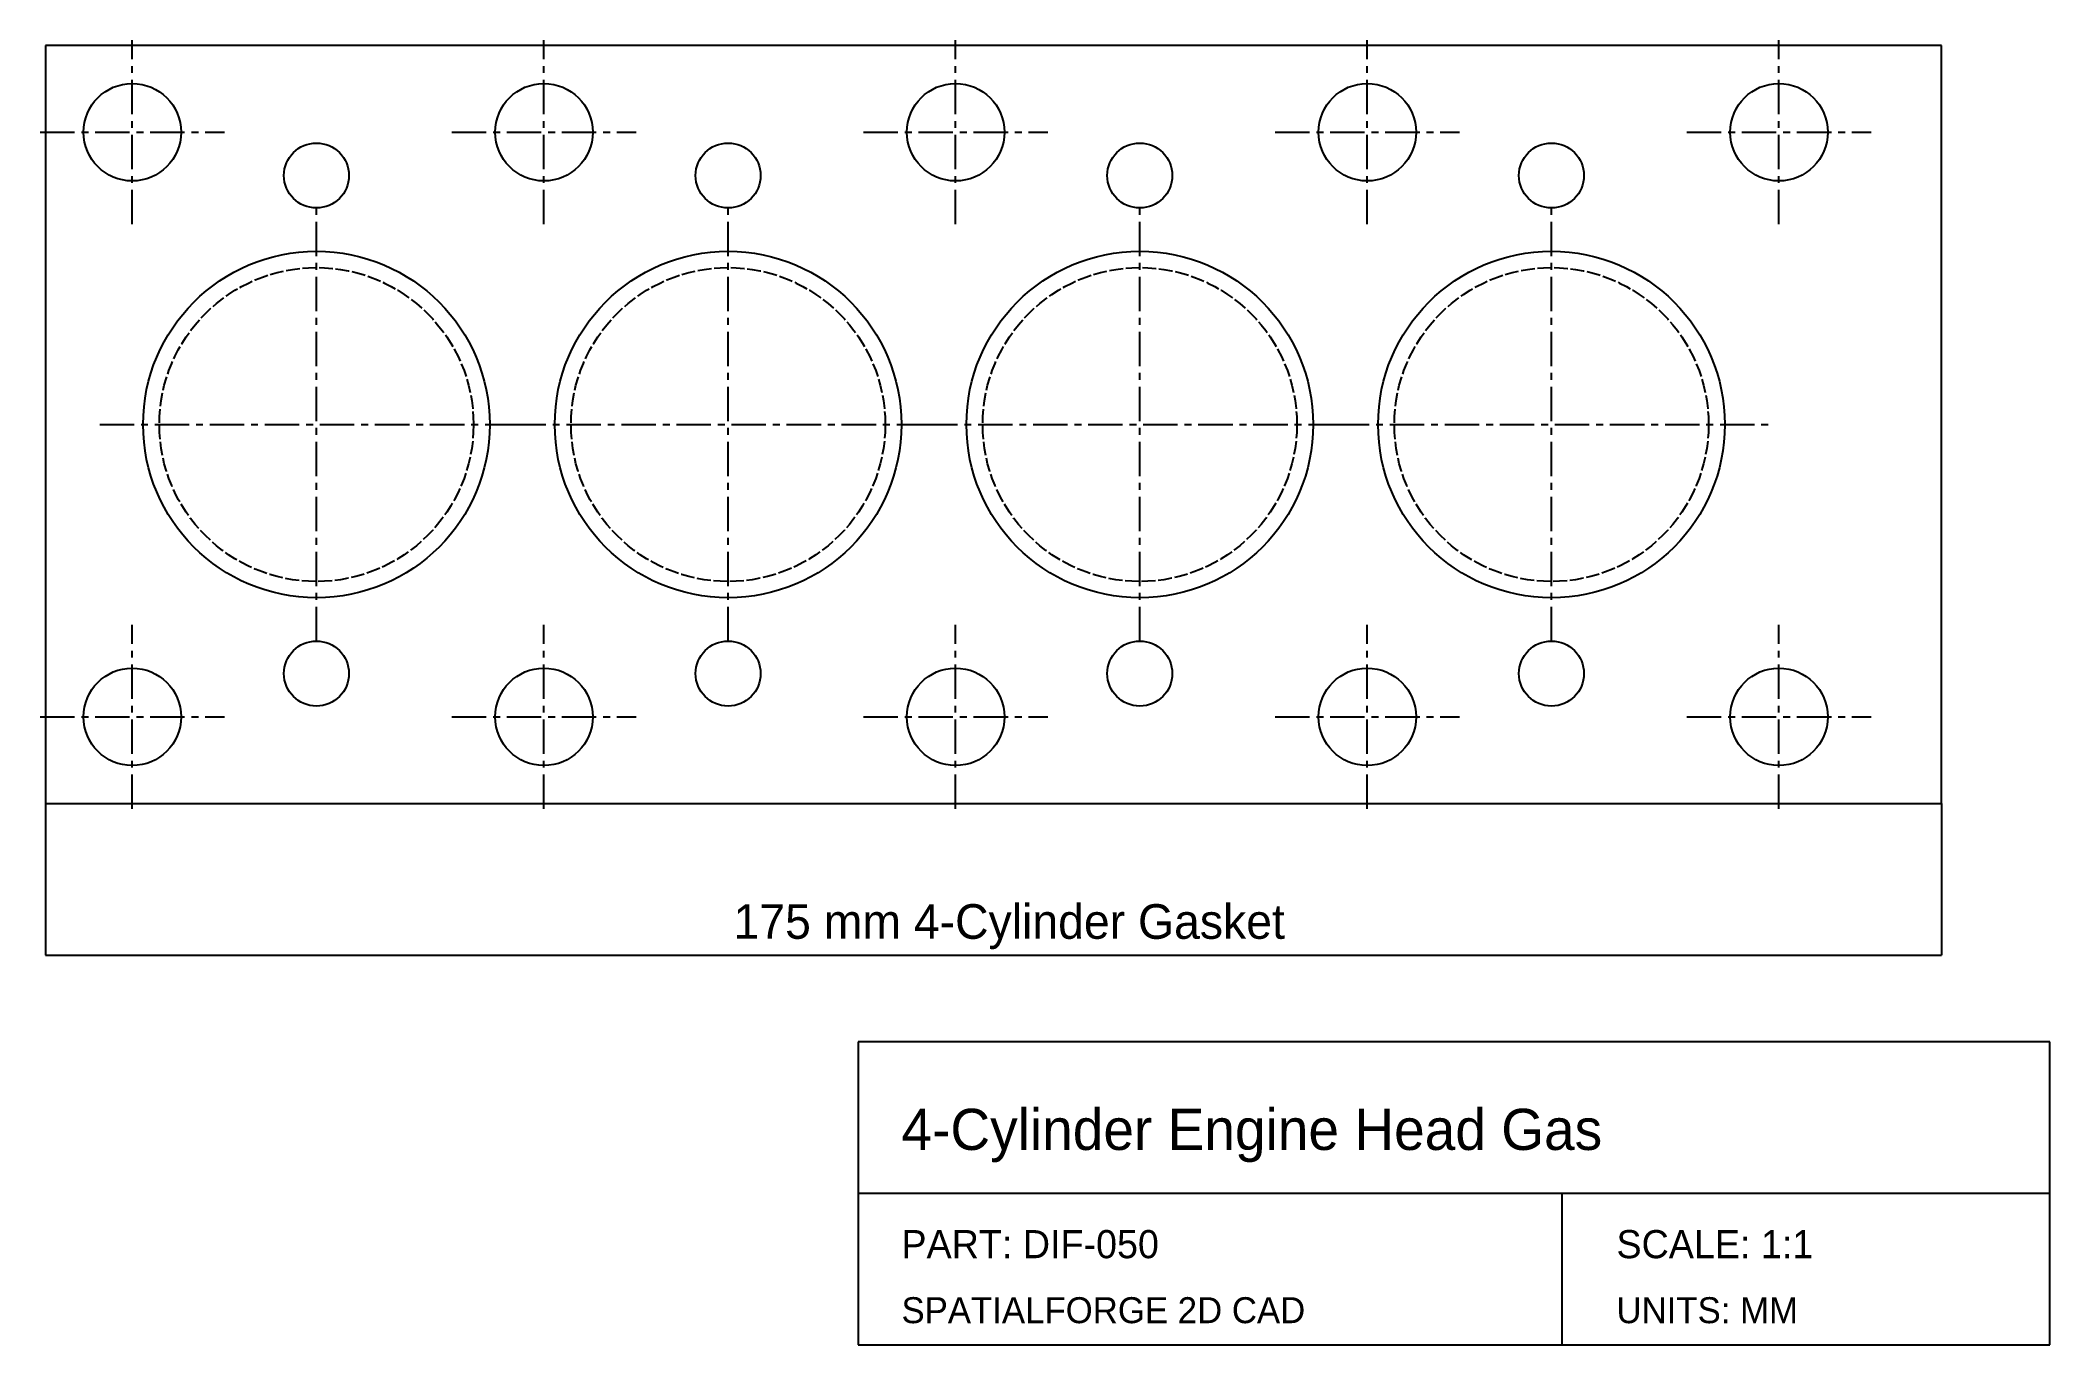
# Model space of a CAD drawing. Header units: millimetres. Extents: x 20 to 205, y -30 to 90.
import ezdxf

# ---------------------------------------------------------------- set-up
doc = ezdxf.new("R2010")
doc.units = ezdxf.units.MM
doc.linetypes.add('CENTER', pattern=[5.08, 3.175, -0.635, 0.635, -0.635])
doc.linetypes.add('DASHED', pattern=[1.524, 1.27, -0.254])
for name, color, linetype in [('CENTER', 1, 'CENTER'), ('DIM', 3, 'CONTINUOUS'), ('HIDDEN', 8, 'DASHED'), ('TITLE', 5, 'CONTINUOUS'), ('VISIBLE', 7, 'CONTINUOUS')]:
    doc.layers.add(name, color=color, linetype=linetype)

msp = doc.modelspace()

# ---------------------------------------------------------------- linework, layer by layer
at = {"layer": 'CENTER', "linetype": 'CENTER'}
for p, q in [((28, 73.5), (28, 90.5)), ((66, 73.5), (66, 90.5)), ((104, 73.5), (104, 90.5)), ((142, 73.5), (142, 90.5)), ((180, 73.5), (180, 90.5)), ((19.5, 82), (36.5, 82)), ((57.5, 82), (74.5, 82)), ((95.5, 82), (112.5, 82)), ((133.5, 82), (150.5, 82)), ((171.5, 82), (188.5, 82)), ((45, 35), (45, 75)), ((83, 35), (83, 75)), ((121, 35), (121, 75)), ((159, 35), (159, 75)), ((25, 55), (65, 55)), ((63, 55), (103, 55)), ((101, 55), (141, 55)), ((139, 55), (179, 55)), ((28, 19.5), (28, 36.5)), ((66, 19.5), (66, 36.5)), ((104, 19.5), (104, 36.5)), ((142, 19.5), (142, 36.5)), ((180, 19.5), (180, 36.5)), ((19.5, 28), (36.5, 28)), ((57.5, 28), (74.5, 28)), ((95.5, 28), (112.5, 28)), ((133.5, 28), (150.5, 28)), ((171.5, 28), (188.5, 28))]:
    msp.add_line(p, q, dxfattribs=at)
at = {"layer": 'DIM'}
for p, q in [((20, 20), (20, 6)), ((195, 20), (195, 6)), ((20, 6), (195, 6))]:
    msp.add_line(p, q, dxfattribs=at)
at = {"layer": 'HIDDEN'}
for centre in [(45, 55), (83, 55), (121, 55), (159, 55)]:
    msp.add_circle(centre, 14.5, dxfattribs=at)
at = {"layer": 'TITLE', "linetype": 'CONTINUOUS'}
for p, q in [((205, -2), (95, -2)), ((95, -2), (95, -30)), ((205, -30), (205, -2)), ((95, -30), (205, -30))]:
    msp.add_line(p, q, dxfattribs=at)
at = {"layer": 'TITLE'}
for p, q in [((95, -16), (205, -16)), ((160, -30), (160, -16))]:
    msp.add_line(p, q, dxfattribs=at)
at = {"layer": 'VISIBLE', "linetype": 'CONTINUOUS'}
for p, q in [((195, 90), (20, 90)), ((20, 90), (20, 20)), ((195, 20), (195, 90)), ((20, 20), (195, 20))]:
    msp.add_line(p, q, dxfattribs=at)
at = {"layer": 'VISIBLE'}
for centre, radius in [((28, 82), 4.5), ((66, 82), 4.5), ((104, 82), 4.5), ((142, 82), 4.5), ((180, 82), 4.5), ((45, 78), 3), ((83, 78), 3), ((121, 78), 3), ((159, 78), 3), ((45, 55), 16), ((83, 55), 16), ((121, 55), 16), ((159, 55), 16), ((45, 32), 3), ((83, 32), 3), ((121, 32), 3), ((159, 32), 3), ((28, 28), 4.5), ((66, 28), 4.5), ((104, 28), 4.5), ((142, 28), 4.5), ((180, 28), 4.5)]:
    msp.add_circle(centre, radius, dxfattribs=at)

# ---------------------------------------------------------------- texts
at = {"layer": 'DIM'}
msp.add_text('175 mm 4-Cylinder Gasket', height=3.2, dxfattribs=at).set_placement((83.5, 7.5))
at = {"layer": 'TITLE'}
for s, height, p in [('4-Cylinder Engine Head Gas', 3.8, (99, -12)), ('PART: DIF-050', 2.6, (99, -22)), ('SCALE: 1:1', 2.6, (165, -22)), ('SPATIALFORGE 2D CAD', 2.4, (99, -28)), ('UNITS: MM', 2.4, (165, -28))]:
    msp.add_text(s, height=height, dxfattribs=at).set_placement(p)

doc.saveas('drawing.dxf')
